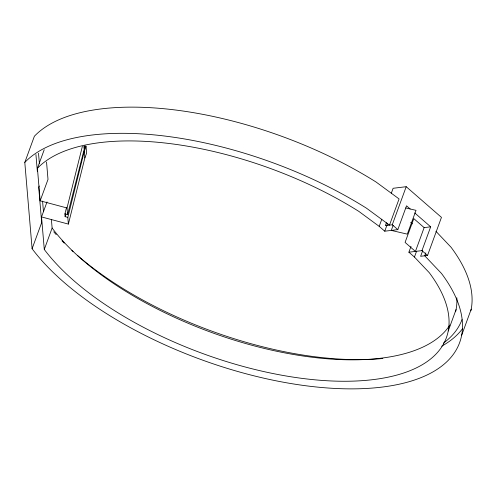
<?xml version="1.0" encoding="UTF-8"?>
<svg xmlns="http://www.w3.org/2000/svg" width="496" height="496" viewBox="0 0 496 496"><rect width="100%" height="100%" fill="white"/><g stroke="black" fill="none" stroke-linecap="round" stroke-linejoin="round"><path stroke-width="0.74" d="M47.021 201.934L41.534 216.932L68.38 224.087L67.809 217.372L65.125 216.659L64.902 213.974L66.588 207.21M64.902 213.974L67.586 214.687L67.016 207.973L82.379 146.345M65.125 216.659L65.875 213.652M67.586 214.687L85.064 145.83M67.809 217.372L84.295 151.237L86.037 146.475L84.698 146.115M68.38 224.087L84.866 157.945L86.608 153.19L86.037 146.475M24.8 162.415L34.379 136.239A237.274 104.755 20.1 0 1 376.086 182.032L399.075 198.933L389.49 225.116L366.507 208.215A237.274 104.755 20.1 0 0 24.8 162.415L32.104 248.725A237.274 104.755 20.1 0 0 331.905 388.269A237.274 104.755 20.1 0 0 441.49 273.457L424.75 255.8L425.816 252.886M67.016 207.973L40.17 200.818L37.417 168.293L44.212 149.724M39.246 185.994L38.713 187.445L41.683 222.543L32.104 248.725M40.17 200.818L48.007 179.397L46.537 162M410.998 246.438L408.89 252.21L414.445 257.046L429.3 272.719A223.15 98.524 20.1 0 1 326.244 380.699A223.15 98.524 20.1 0 1 44.287 249.457L52.123 228.036L51.423 219.716M410.167 208.977L406.534 205.815L397.823 229.617L384.747 231.198L379.192 226.362L381.802 219.226M391.27 193.353L393.123 188.282L406.205 186.701L441.459 217.378L427.527 255.459L420.627 256.296L422.722 250.585M386.415 222.76L385.373 225.618L392.268 224.781L397.823 229.617M384.747 231.198L387.649 223.268M392.268 224.781L406.205 186.701M393.136 225.358L391.288 230.411L407.309 234.143L416.02 210.341L405.809 207.96M424.136 227.614L415.425 251.416L405.083 242.414L413.794 218.612L424.136 227.614L430.677 226.821L421.966 250.623L408.89 252.21M414.445 257.046L416.541 251.336M448.235 330.968L456.078 309.547M461.621 335.389L471.2 309.206M379.192 226.362L358.788 211.358A223.15 98.524 20.1 0 0 37.417 168.293M414.724 212.945L430.677 226.821M410.7 222.406L412.424 223.907M421.966 250.623L427.527 255.459M435.922 231.297L451.069 247.275A237.274 104.755 20.1 0 1 470.89 310.701M83.88 146.314L84.072 148.552M84.295 151.237L84.866 157.945M38.521 153.19L39.413 163.792M42.569 201.097L43.468 211.699M41.534 216.932L44.287 249.457M35.929 154.547L37.349 171.337M462.495 328.718A237.274 104.755 20.1 0 1 441.669 346.196M382.838 358.49A231.626 102.263 20.1 0 1 77.395 255.378M73.042 251.515A231.626 102.263 20.1 0 1 71.827 250.399M64.232 243.102A231.626 102.263 20.1 0 1 62.012 240.845M56.222 234.62A231.626 102.263 20.1 0 1 53.748 231.793M462.043 319.554A231.626 102.263 20.1 0 1 443.412 343.12M449.872 325.047A223.15 98.524 20.1 0 1 263.37 348.211A223.15 98.524 20.1 0 1 52.123 228.036M456.828 297.73A223.15 98.524 20.1 0 1 455.588 311.767"/></g></svg>
